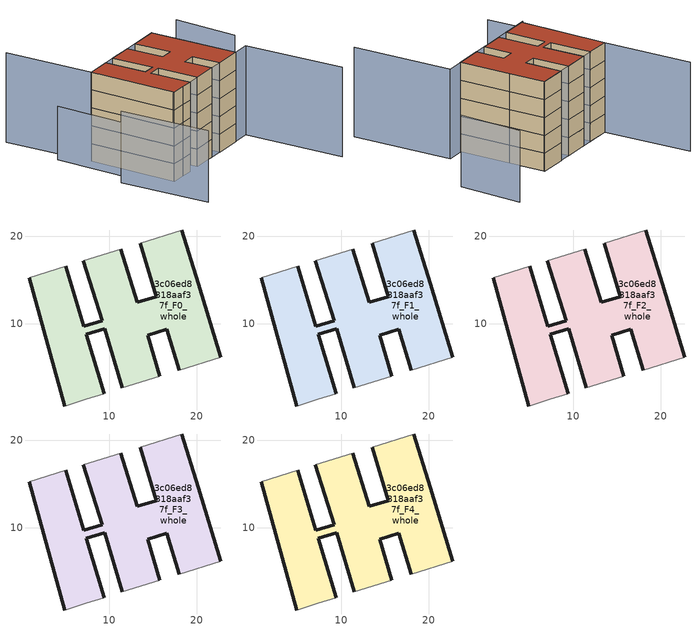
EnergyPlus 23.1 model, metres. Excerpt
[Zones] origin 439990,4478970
3c06ed8318aaf37f_F0_whole
 floor ground (EU_floor_Construction): 18.32,20.71 20.17,14.64 22.75,6.13 18.02,4.64 16.58,9.34 14.39,8.67 15.8,3.97 11.5,2.63 9.46,9.37 7.37,8.75 9.41,1.97 7.27,1.32 4.87,0.55 0.84,15.27 4.99,16.56 7.09,9.69 9.17,10.33 7.02,17.19 11.33,18.49 13.22,12.45 15.4,13.09 13.55,19.2 z0
 wall outside (EU_wall_Construction): 22.75,6.13 20.17,14.64 18.32,20.71 / 13.55,19.2 15.4,13.09 13.22,12.45 11.33,18.49 / 7.02,17.19 9.17,10.33 7.09,9.69 4.99,16.56 / 0.84,15.27 4.87,0.55 / 9.41,1.97 7.37,8.75 9.46,9.37 11.5,2.63 / 15.8,3.97 14.39,8.67 16.58,9.34 18.02,4.64 z0:3
 wall adiabatic (EU_wall_Construction): 18.32,20.71 13.55,19.2 / 11.33,18.49 7.02,17.19 / 4.99,16.56 0.84,15.27 / 4.87,0.55 7.27,1.32 9.41,1.97 / 11.5,2.63 15.8,3.97 / 18.02,4.64 22.75,6.13 z0:3
3c06ed8318aaf37f_F1_whole
 floor to 3c06ed8318aaf37f_F0_whole (EU_floor_Construction): 18.32,20.71 20.17,14.64 22.75,6.13 18.02,4.64 16.58,9.34 14.39,8.67 15.8,3.97 11.5,2.63 9.46,9.37 7.37,8.75 9.41,1.97 7.27,1.32 4.87,0.55 0.84,15.27 4.99,16.56 7.09,9.69 9.17,10.33 7.02,17.19 11.33,18.49 13.22,12.45 15.4,13.09 13.55,19.2 z3
 wall outside (EU_wall_Construction): 22.75,6.13 20.17,14.64 18.32,20.71 / 13.55,19.2 15.4,13.09 13.22,12.45 11.33,18.49 / 7.02,17.19 9.17,10.33 7.09,9.69 4.99,16.56 / 0.84,15.27 4.87,0.55 / 9.41,1.97 7.37,8.75 9.46,9.37 11.5,2.63 / 15.8,3.97 14.39,8.67 16.58,9.34 18.02,4.64 z3:6
 wall adiabatic (EU_wall_Construction): 18.32,20.71 13.55,19.2 / 11.33,18.49 7.02,17.19 / 4.99,16.56 0.84,15.27 / 4.87,0.55 7.27,1.32 9.41,1.97 / 11.5,2.63 15.8,3.97 / 18.02,4.64 22.75,6.13 z3:6
3c06ed8318aaf37f_F2_whole
 floor to 3c06ed8318aaf37f_F1_whole (EU_floor_Construction): 18.32,20.71 20.17,14.64 22.75,6.13 18.02,4.64 16.58,9.34 14.39,8.67 15.8,3.97 11.5,2.63 9.46,9.37 7.37,8.75 9.41,1.97 7.27,1.32 4.87,0.55 0.84,15.27 4.99,16.56 7.09,9.69 9.17,10.33 7.02,17.19 11.33,18.49 13.22,12.45 15.4,13.09 13.55,19.2 z6
 wall outside (EU_wall_Construction): 22.75,6.13 20.17,14.64 18.32,20.71 / 13.55,19.2 15.4,13.09 13.22,12.45 11.33,18.49 / 7.02,17.19 9.17,10.33 7.09,9.69 4.99,16.56 / 0.84,15.27 4.87,0.55 / 9.41,1.97 7.37,8.75 9.46,9.37 11.5,2.63 / 15.8,3.97 14.39,8.67 16.58,9.34 18.02,4.64 z6:9
 wall adiabatic (EU_wall_Construction): 18.32,20.71 13.55,19.2 / 11.33,18.49 7.02,17.19 / 4.99,16.56 0.84,15.27 / 4.87,0.55 7.27,1.32 9.41,1.97 / 11.5,2.63 15.8,3.97 / 18.02,4.64 22.75,6.13 z6:9
3c06ed8318aaf37f_F3_whole
 floor to 3c06ed8318aaf37f_F2_whole (EU_floor_Construction): 18.32,20.71 20.17,14.64 22.75,6.13 18.02,4.64 16.58,9.34 14.39,8.67 15.8,3.97 11.5,2.63 9.46,9.37 7.37,8.75 9.41,1.97 7.27,1.32 4.87,0.55 0.84,15.27 4.99,16.56 7.09,9.69 9.17,10.33 7.02,17.19 11.33,18.49 13.22,12.45 15.4,13.09 13.55,19.2 z9
 wall outside (EU_wall_Construction): 22.75,6.13 20.17,14.64 18.32,20.71 / 13.55,19.2 15.4,13.09 13.22,12.45 11.33,18.49 / 7.02,17.19 9.17,10.33 7.09,9.69 4.99,16.56 / 0.84,15.27 4.87,0.55 / 9.41,1.97 7.37,8.75 9.46,9.37 11.5,2.63 / 15.8,3.97 14.39,8.67 16.58,9.34 18.02,4.64 z9:12
 wall adiabatic (EU_wall_Construction): 18.32,20.71 13.55,19.2 / 11.33,18.49 7.02,17.19 / 4.99,16.56 0.84,15.27 / 4.87,0.55 7.27,1.32 9.41,1.97 / 11.5,2.63 15.8,3.97 / 18.02,4.64 22.75,6.13 z9:12
3c06ed8318aaf37f_F4_whole
 floor to 3c06ed8318aaf37f_F3_whole (EU_floor_Construction): 18.32,20.71 20.17,14.64 22.75,6.13 18.02,4.64 16.58,9.34 14.39,8.67 15.8,3.97 11.5,2.63 9.46,9.37 7.37,8.75 9.41,1.97 7.27,1.32 4.87,0.55 0.84,15.27 4.99,16.56 7.09,9.69 9.17,10.33 7.02,17.19 11.33,18.49 13.22,12.45 15.4,13.09 13.55,19.2 z12
 wall outside (EU_wall_Construction): 22.75,6.13 20.17,14.64 18.32,20.71 / 13.55,19.2 15.4,13.09 13.22,12.45 11.33,18.49 / 7.02,17.19 9.17,10.33 7.09,9.69 4.99,16.56 / 0.84,15.27 4.87,0.55 / 9.41,1.97 7.37,8.75 9.46,9.37 11.5,2.63 / 15.8,3.97 14.39,8.67 16.58,9.34 18.02,4.64 z12:15
 wall adiabatic (EU_wall_Construction): 18.32,20.71 13.55,19.2 / 11.33,18.49 7.02,17.19 / 4.99,16.56 0.84,15.27 / 4.87,0.55 7.27,1.32 9.41,1.97 / 11.5,2.63 15.8,3.97 / 18.02,4.64 22.75,6.13 z12:15
 roof outside (EU_roof_Construction): 22.75,6.13 20.17,14.64 18.32,20.71 13.55,19.2 15.4,13.09 13.22,12.45 11.33,18.49 7.02,17.19 9.17,10.33 7.09,9.69 4.99,16.56 0.84,15.27 4.87,0.55 7.27,1.32 9.41,1.97 7.37,8.75 9.46,9.37 11.5,2.63 15.8,3.97 14.39,8.67 16.58,9.34 18.02,4.64 z15
shading: -1.47,5.78 3.16,-9.11 / 32.1,16.68 29.63,27.37 z0:12; 4.5,0.46 25.74,7.06 / 25.74,7.06 30.86,-9.41 / 18.37,20.66 0.84,15.27 / 0.84,15.27 -3.67,29.93 z0:15; -2.56,19.23 1.07,5.01 z0:9
[Building]
EU S2 Campaign: North Axis=0; Terrain=City; Solar Distribution=FullExterior
[Site:Location]
Madrid: Latitude=40.5; Longitude=-3.5; Time Zone=1; Elevation=609
[SizingPeriod:WeatherFileDays]
AnnualSizingPeriod: Begin Month=1; Begin Day of Month=1; End Month=12; End Day of Month=31; Day of Week for Start Day=Monday; Use Weather File Daylight Saving Period=No; Use Weather File Rain and Snow Indicators=No
[MATERIAL]
EU_InternalMass_Material: Roughness=MediumRough; Thickness=0.1; Conductivity=1; Density=1800; Specific Heat=900; Thermal Absorptance=0.9; Solar Absorptance=0.7; Visible Absorptance=0.7
[MATERIAL:NOMASS] Roughness=MediumRough; Thermal Absorptance=0.9; Solar Absorptance=0.7; Visible Absorptance=0.7
Name | Thermal Resistance
EU_wall_NoMass | 0.419739
EU_roof_NoMass | 0.352165
EU_floor_NoMass | 0.608284
[CONSTRUCTION]
EU_wall_Construction: EU_wall_NoMass
EU_roof_Construction: EU_roof_NoMass
EU_floor_Construction: EU_floor_NoMass
EU_InternalMass_Construction: EU_InternalMass_Material
[ZONE] Type=1; Multiplier=1; Ceiling Height=autocalculate; Floor Area=autocalculate; Part of Total Floor Area=Yes
Name | Volume
3c06ed8318aaf37f_F0_whole | 675.844
3c06ed8318aaf37f_F1_whole; 3c06ed8318aaf37f_F2_whole; 3c06ed8318aaf37f_F3_whole; 3c06ed8318aaf37f_F4_whole | 675.845
[INTERNALMASS] Construction=EU_InternalMass_Construction; Surface Area=225.282
Name | Zone or ZoneList
3c06ed8318aaf37f_F0_whole_EU_InternalMass | 3c06ed8318aaf37f_F0_whole
3c06ed8318aaf37f_F1_whole_EU_InternalMass | 3c06ed8318aaf37f_F1_whole
3c06ed8318aaf37f_F2_whole_EU_InternalMass | 3c06ed8318aaf37f_F2_whole
3c06ed8318aaf37f_F3_whole_EU_InternalMass | 3c06ed8318aaf37f_F3_whole
3c06ed8318aaf37f_F4_whole_EU_InternalMass | 3c06ed8318aaf37f_F4_whole
[OTHEREQUIPMENT] Fuel Type=Electricity; Design Level Calculation Method=Watts/Area; Power per Zone Floor Area=1; Fraction Latent=0; Fraction Radiant=0; Fraction Lost=0; Carbon Dioxide Generation Rate=0; EndUse Subcategory=EU_Step8_InternalGains
Name | Zone or ZoneList or Space or SpaceList | Schedule
EU_Step8_InternalGain_3c06ed8318aaf37f_F0_whole_f000 | 3c06ed8318aaf37f_F0_whole | EU_Step8_GainSchedule_3c06ed8318aaf37f_F0_whole_f000
EU_Step8_InternalGain_3c06ed8318aaf37f_F1_whole_f000 | 3c06ed8318aaf37f_F1_whole | EU_Step8_GainSchedule_3c06ed8318aaf37f_F1_whole_f000
EU_Step8_InternalGain_3c06ed8318aaf37f_F2_whole_f000 | 3c06ed8318aaf37f_F2_whole | EU_Step8_GainSchedule_3c06ed8318aaf37f_F2_whole_f000
EU_Step8_InternalGain_3c06ed8318aaf37f_F3_whole_f000 | 3c06ed8318aaf37f_F3_whole | EU_Step8_GainSchedule_3c06ed8318aaf37f_F3_whole_f000
EU_Step8_InternalGain_3c06ed8318aaf37f_F4_whole_f000 | 3c06ed8318aaf37f_F4_whole | EU_Step8_GainSchedule_3c06ed8318aaf37f_F4_whole_f000
[ZONEVENTILATION:DESIGNFLOWRATE] Schedule=EU_AlwaysOn; Design Flow Rate Calculation Method=AirChanges/Hour; Air Changes per Hour=0.703302; Ventilation Type=Natural; Fan Pressure Rise=0; Fan Total Efficiency=1; Constant Term Coefficient=1; Temperature Term Coefficient=0; Velocity Term Coefficient=0; Velocity Squared Term Coefficient=0; Minimum Indoor Temperature=-100; Maximum Indoor Temperature=100; Delta Temperature=-100; Minimum Outdoor Temperature=-100; Maximum Outdoor Temperature=100; Maximum Wind Speed=40
Name | Zone or ZoneList or Space or SpaceList
EU_ConstantAir_3c06ed8318aaf37f_F0_whole | 3c06ed8318aaf37f_F0_whole
EU_ConstantAir_3c06ed8318aaf37f_F1_whole | 3c06ed8318aaf37f_F1_whole
EU_ConstantAir_3c06ed8318aaf37f_F2_whole | 3c06ed8318aaf37f_F2_whole
EU_ConstantAir_3c06ed8318aaf37f_F3_whole | 3c06ed8318aaf37f_F3_whole
EU_ConstantAir_3c06ed8318aaf37f_F4_whole | 3c06ed8318aaf37f_F4_whole
[HVACTEMPLATE:THERMOSTAT] Constant Heating Setpoint=20; Constant Cooling Setpoint=50
EU_HeatOnly_3c06ed8318aaf37f_F0_whole; EU_HeatOnly_3c06ed8318aaf37f_F1_whole; EU_HeatOnly_3c06ed8318aaf37f_F2_whole; EU_HeatOnly_3c06ed8318aaf37f_F3_whole; EU_HeatOnly_3c06ed8318aaf37f_F4_whole
[HVACTEMPLATE:ZONE:IDEALLOADSAIRSYSTEM] System Availability Schedule=EU_AlwaysOn; Maximum Heating Supply Air Temperature=50; Minimum Cooling Supply Air Temperature=13; Maximum Heating Supply Air Humidity Ratio=0.0156; Minimum Cooling Supply Air Humidity Ratio=0.0077; Heating Limit=NoLimit; Cooling Limit=NoLimit; Heating Availability Schedule=EU_AlwaysOn; Cooling Availability Schedule=EU_CoolingOff; Dehumidification Control Type=ConstantSensibleHeatRatio; Cooling Sensible Heat Ratio=0.7; Dehumidification Setpoint=60; Humidification Control Type=None; Humidification Setpoint=30; Outdoor Air Method=None; Outdoor Air Flow Rate per Person=0.00944; Outdoor Air Flow Rate per Zone Floor Area=0; Outdoor Air Flow Rate per Zone=0; Demand Controlled Ventilation Type=None; Outdoor Air Economizer Type=NoEconomizer; Heat Recovery Type=None; Sensible Heat Recovery Effectiveness=0.7; Latent Heat Recovery Effectiveness=0.65
Name | Template Thermostat
3c06ed8318aaf37f_F0_whole | EU_HeatOnly_3c06ed8318aaf37f_F0_whole
3c06ed8318aaf37f_F1_whole | EU_HeatOnly_3c06ed8318aaf37f_F1_whole
3c06ed8318aaf37f_F2_whole | EU_HeatOnly_3c06ed8318aaf37f_F2_whole
3c06ed8318aaf37f_F3_whole | EU_HeatOnly_3c06ed8318aaf37f_F3_whole
3c06ed8318aaf37f_F4_whole | EU_HeatOnly_3c06ed8318aaf37f_F4_whole
[SIZING:ZONE] Zone Cooling Design Supply Air Temperature Input Method=SupplyAirTemperature; Zone Cooling Design Supply Air Temperature=13; Zone Heating Design Supply Air Temperature Input Method=SupplyAirTemperature; Zone Heating Design Supply Air Temperature=50; Zone Cooling Design Supply Air Humidity Ratio=0.008; Zone Heating Design Supply Air Humidity Ratio=0.008; Cooling Design Air Flow Method=DesignDay; Cooling Design Air Flow Rate=0; Cooling Minimum Air Flow per Zone Floor Area=0.000762; Cooling Minimum Air Flow=0; Cooling Minimum Air Flow Fraction=0.2; Heating Design Air Flow Method=DesignDay; Heating Design Air Flow Rate=0; Heating Maximum Air Flow per Zone Floor Area=0.002032; Heating Maximum Air Flow=0.141576; Heating Maximum Air Flow Fraction=0.3; Account for Dedicated Outdoor Air System=No; Dedicated Outdoor Air System Control Strategy=NeutralSupplyAir; Dedicated Outdoor Air Low Setpoint Temperature for Design=autosize; Dedicated Outdoor Air High Setpoint Temperature for Design=autosize; Zone Load Sizing Method=Sensible Load Only No Latent Load; Zone Latent Cooling Design Supply Air Humidity Ratio Input Method=HumidityRatioDifference; Zone Cooling Design Supply Air Humidity Ratio Difference=0.005; Zone Latent Heating Design Supply Air Humidity Ratio Input Method=HumidityRatioDifference; Zone Humidification Design Supply Air Humidity Ratio Difference=0.005
3c06ed8318aaf37f_F0_whole; 3c06ed8318aaf37f_F1_whole; 3c06ed8318aaf37f_F2_whole; 3c06ed8318aaf37f_F3_whole; 3c06ed8318aaf37f_F4_whole
[SCHEDULE:CONSTANT]
Name | Hourly Value
EU_AlwaysOn | 1
EU_CoolingOff | 0
[SCHEDULE:FILE] Column Number=1; Rows to Skip at Top=0; Number of Hours of Data=8760; Column Separator=Comma; Interpolate to Timestep=No; Minutes per Item=60; Adjust Schedule for Daylight Savings=Yes
Name | File
EU_Step8_GainSchedule_3c06ed8318aaf37f_F0_whole_f000 | ../../schedules/3c06ed8318aaf37f/3c06ed8318aaf37f_F0_whole_f000_gain.csv
EU_Step8_GainSchedule_3c06ed8318aaf37f_F1_whole_f000 | ../../schedules/3c06ed8318aaf37f/3c06ed8318aaf37f_F1_whole_f000_gain.csv
EU_Step8_GainSchedule_3c06ed8318aaf37f_F2_whole_f000 | ../../schedules/3c06ed8318aaf37f/3c06ed8318aaf37f_F2_whole_f000_gain.csv
EU_Step8_GainSchedule_3c06ed8318aaf37f_F3_whole_f000 | ../../schedules/3c06ed8318aaf37f/3c06ed8318aaf37f_F3_whole_f000_gain.csv
EU_Step8_GainSchedule_3c06ed8318aaf37f_F4_whole_f000 | ../../schedules/3c06ed8318aaf37f/3c06ed8318aaf37f_F4_whole_f000_gain.csv
